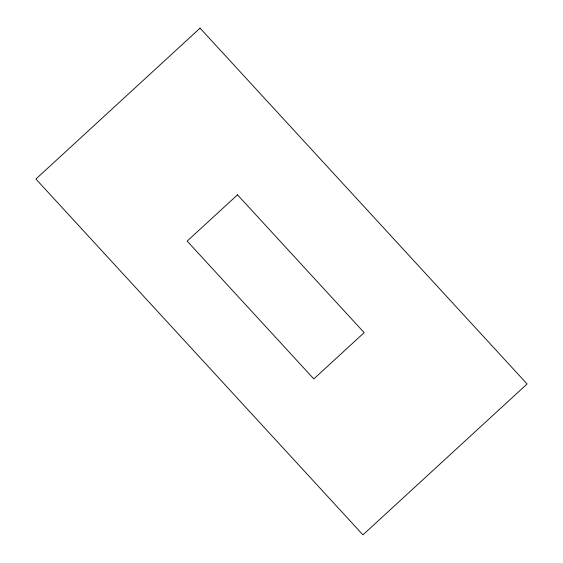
<?xml version="1.0" encoding="UTF-8"?>
<svg xmlns="http://www.w3.org/2000/svg" width="563" height="563" viewBox="0 0 563 563"><rect width="100%" height="100%" fill="white"/><g stroke="black" fill="none" stroke-linecap="round" stroke-linejoin="round"><path stroke-width="0.84" d="M200.055 28.15L35.898 179.034L362.945 534.85L527.102 383.966L200.055 28.15M237.495 194.833L187.148 241.105L313.816 378.913L364.162 332.642L237.495 194.833"/></g></svg>
